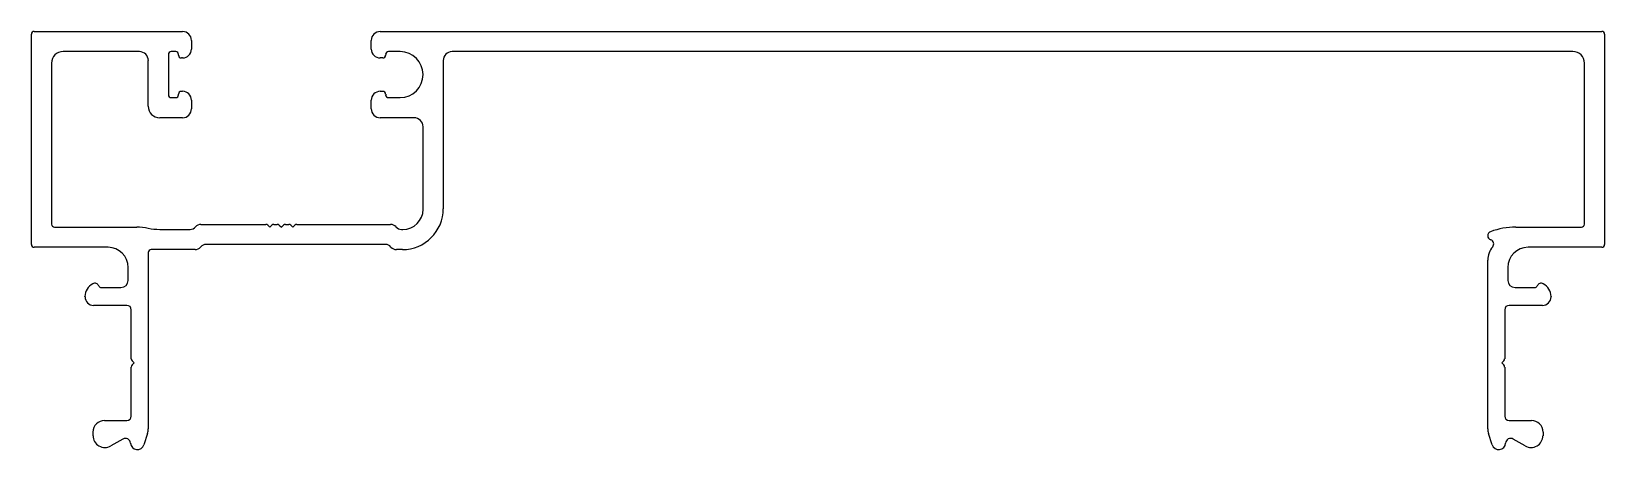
# Model space of a CAD drawing. Extents: x -103 to 36, y -17 to 20.
import ezdxf

# ---------------------------------------------------------------- set-up
doc = ezdxf.new("R2010")
doc.units = 0
doc.header["$MEASUREMENT"] = 0
doc.layers.get('0').update_dxf_attribs({"linetype": 'CONTINUOUS'})

msp = doc.modelspace()

# ---------------------------------------------------------------- linework, layer by layer
for p, q in [((-103.21, 1.05), (-103.21, 19.6)), ((-102.96, 19.85), (-89.87, 19.85)), ((-72.43, 19.85), (35.4, 19.85)), ((35.65, 19.6), (35.65, 1.05)), ((-93.68, 18.07), (-100.42, 18.07)), ((-90.48, 18.07), (-90.87, 18.07)), ((-89.09, 19.06), (-89.09, 18.3)), ((-73.21, 18.3), (-73.21, 19.06)), ((-70.67, 18.07), (-71.69, 18.07)), ((32.86, 18.07), (-66.08, 18.07)), ((-101.43, 17.06), (-101.43, 2.83)), ((-92.9, 13.25), (-92.9, 17.28)), ((-91.12, 17.82), (-91.12, 14.26)), ((-90.23, 17.77), (-90.23, 17.82)), ((-89.87, 17.51), (-89.98, 17.51)), ((-72.2, 17.51), (-72.43, 17.51)), ((-71.94, 17.82), (-71.94, 17.77)), ((-66.86, 17.28), (-66.86, 4.2)), ((33.87, 2.83), (33.87, 17.06)), ((-90.87, 14.01), (-90.48, 14.01)), ((-90.23, 14.26), (-90.23, 14.31)), ((-89.98, 14.57), (-89.87, 14.57)), ((-72.43, 14.57), (-72.2, 14.57)), ((-71.94, 14.31), (-71.94, 14.26)), ((-71.69, 14.01), (-70.67, 14.01)), ((-89.09, 13.78), (-89.09, 13.02)), ((-73.21, 13.02), (-73.21, 13.78)), ((-89.87, 12.23), (-91.88, 12.23)), ((-69.43, 12.23), (-72.43, 12.23)), ((-68.64, 4.15), (-68.64, 11.44)), ((-88.25, 2.82), (-82.53, 2.82)), ((-81.81, 2.82), (-81.51, 2.82)), ((-80.79, 2.82), (-80.49, 2.82)), ((-79.77, 2.82), (-71.51, 2.82)), ((-101.18, 2.58), (-93.91, 2.58)), ((-91.88, 2.38), (-89.21, 2.38)), ((-82.35, 2.75), (-82.17, 2.57)), ((-82.17, 2.57), (-81.99, 2.75)), ((-81.33, 2.75), (-81.15, 2.57)), ((-81.15, 2.57), (-80.97, 2.75)), ((-80.31, 2.75), (-80.13, 2.57)), ((-80.13, 2.57), (-79.95, 2.75)), ((-70.55, 2.38), (-70.42, 2.38)), ((27.82, 2.58), (33.62, 2.58)), ((-96.45, 0.8), (-102.96, 0.8)), ((-92.9, 0.34), (-92.9, -15.24)), ((-88.77, 0.6), (-92.64, 0.6)), ((-71.96, 1.04), (-87.8, 1.04)), ((-70.47, 0.6), (-70.99, 0.6)), ((35.4, 0.8), (28.9, 0.8)), ((-94.68, -2.12), (-94.68, -0.98)), ((25.34, -15.24), (25.34, -0.33)), ((27.12, -0.98), (27.12, -2.12)), ((-97.04, -2.76), (-95.31, -2.76)), ((27.75, -2.76), (29.48, -2.76)), ((-98.49, -3.57), (-98.49, -3.55)), ((30.93, -3.55), (30.93, -3.57)), ((-94.78, -4.33), (-97.72, -4.33)), ((-94.4, -9.05), (-94.4, -4.71)), ((26.84, -4.71), (26.84, -9.05)), ((30.17, -4.33), (27.22, -4.33)), ((-94.14, -9.41), (-94.32, -9.23)), ((-94.32, -9.59), (-94.14, -9.41)), ((26.76, -9.23), (26.58, -9.41)), ((26.58, -9.41), (26.76, -9.59)), ((-94.4, -14.11), (-94.4, -9.77)), ((26.84, -9.77), (26.84, -14.11)), ((-96.76, -14.49), (-94.78, -14.49)), ((27.22, -14.49), (29.2, -14.49)), ((-97.77, -15.84), (-97.77, -15.51)), ((-95.15, -16.13), (-96.21, -16.74)), ((-92.96, -15.64), (-93.28, -16.63)), ((25.73, -16.63), (25.4, -15.64)), ((28.65, -16.74), (27.59, -16.13)), ((30.22, -15.51), (30.22, -15.84))]:
    msp.add_line(p, q)
for centre, radius, start, end in [((-102.96, 19.6), 0.254, 90, 180), ((-89.87, 19.06), 0.787, 0, 90), ((-72.43, 19.06), 0.787, 90, 180), ((35.4, 19.6), 0.254, 360, 90), ((-100.42, 17.06), 1.02, 90, 180), ((-93.68, 17.28), 0.787, 360, 90), ((-90.87, 17.82), 0.254, 90, 180), ((-90.48, 17.82), 0.254, 360, 90), ((-89.87, 18.3), 0.787, 270, 360), ((-72.43, 18.3), 0.787, 180, 270), ((-71.69, 17.82), 0.254, 90, 180), ((-70.67, 16.04), 2.03, 270, 90), ((-66.08, 17.28), 0.787, 90, 180), ((32.86, 17.06), 1.02, 0, 90), ((-89.98, 17.77), 0.254, 180, 270), ((-72.2, 17.77), 0.254, 270, 360), ((-90.87, 14.26), 0.254, 180, 270), ((-90.48, 14.26), 0.254, 270, 0), ((-89.98, 14.31), 0.254, 90, 180), ((-89.87, 13.78), 0.787, 0, 90), ((-72.43, 13.78), 0.787, 90, 180), ((-72.2, 14.31), 0.254, 0, 90), ((-71.69, 14.26), 0.254, 180, 270), ((-91.88, 13.25), 1.02, 180, 270), ((-89.87, 13.02), 0.787, 270, 0), ((-72.43, 13.02), 0.787, 180, 270), ((-69.43, 11.44), 0.787, 0, 90), ((-70.47, 4.2), 3.61, 270, 0), ((-101.18, 2.83), 0.254, 180, 270), ((-88.25, 2.18), 0.635, 90, 139.4584), ((-82.53, 2.57), 0.254, 45, 90), ((-81.81, 2.57), 0.254, 90, 135), ((-81.51, 2.57), 0.254, 45, 90), ((-80.79, 2.57), 0.254, 90, 135), ((-80.49, 2.57), 0.254, 45, 90), ((-79.77, 2.57), 0.254, 90, 135), ((-71.51, 2.18), 0.635, 40.5416, 90), ((-70.42, 4.15), 1.78, 270, 360), ((33.62, 2.83), 0.254, 270, 0), ((-93.85, -1.91), 4.48, 77.7526, 90.826), ((-91.95, 6.86), 4.48, 257.7524, 270.8266), ((-89.21, 3.01), 0.635, 270, 319.4584), ((-70.55, 3.01), 0.635, 220.5416, 270), ((25.72, 1.82), 0.381, 110.5433, 252.5424), ((27.82, -3.77), 6.35, 90, 110.5433), ((25.49, 1.09), 0.381, 318.8458, 72.5424), ((-102.96, 1.05), 0.254, 180, 270), ((-96.45, -0.98), 1.78, 0, 90), ((-92.64, 0.34), 0.254, 90, 180), ((-88.77, 1.23), 0.635, 270, 319.4584), ((-87.8, 0.41), 0.635, 90, 139.4584), ((-71.96, 0.41), 0.635, 40.5416, 90), ((-70.99, 1.23), 0.635, 220.5416, 270), ((27.12, -0.33), 1.78, 138.8458, 180), ((28.9, -0.98), 1.78, 90, 180), ((35.4, 1.05), 0.254, 270, 0), ((-97.22, -3.55), 1.27, 117.2029, 180), ((-97.62, -2.76), 0.381, 23.5782, 117.2029), ((-97.04, -2.5), 0.254, 203.5782, 270), ((-95.31, -2.12), 0.635, 270, 360), ((27.75, -2.12), 0.635, 180, 270), ((29.48, -2.5), 0.254, 270, 336.4218), ((30.06, -2.76), 0.381, 62.7971, 156.4218), ((29.66, -3.55), 1.27, 0, 62.7971), ((-97.72, -3.57), 0.762, 180, 270), ((30.17, -3.57), 0.762, 270, 0), ((-94.78, -4.71), 0.381, 360, 90), ((27.22, -4.71), 0.381, 90, 180), ((-94.14, -9.05), 0.254, 180, 225), ((-94.14, -9.77), 0.254, 135, 180), ((26.58, -9.05), 0.254, 315, 360), ((26.58, -9.77), 0.254, 0, 45), ((-96.76, -15.51), 1.02, 90, 180), ((-94.78, -14.11), 0.381, 270, 0), ((-94.17, -15.24), 1.27, 342, 0), ((26.61, -15.24), 1.27, 180, 198), ((27.22, -14.11), 0.381, 180, 270), ((29.2, -15.51), 1.02, 360, 90), ((-96.73, -15.84), 1.04, 180, 300), ((-94.92, -16.52), 0.452, 3.8409, 120), ((-93.86, -16.45), 0.61, 183.8409, 342), ((26.31, -16.45), 0.61, 198, 356.1591), ((27.37, -16.52), 0.452, 60, 176.1591), ((29.17, -15.84), 1.04, 240, 0)]:
    msp.add_arc(centre, radius, start, end)

doc.saveas('drawing.dxf')
